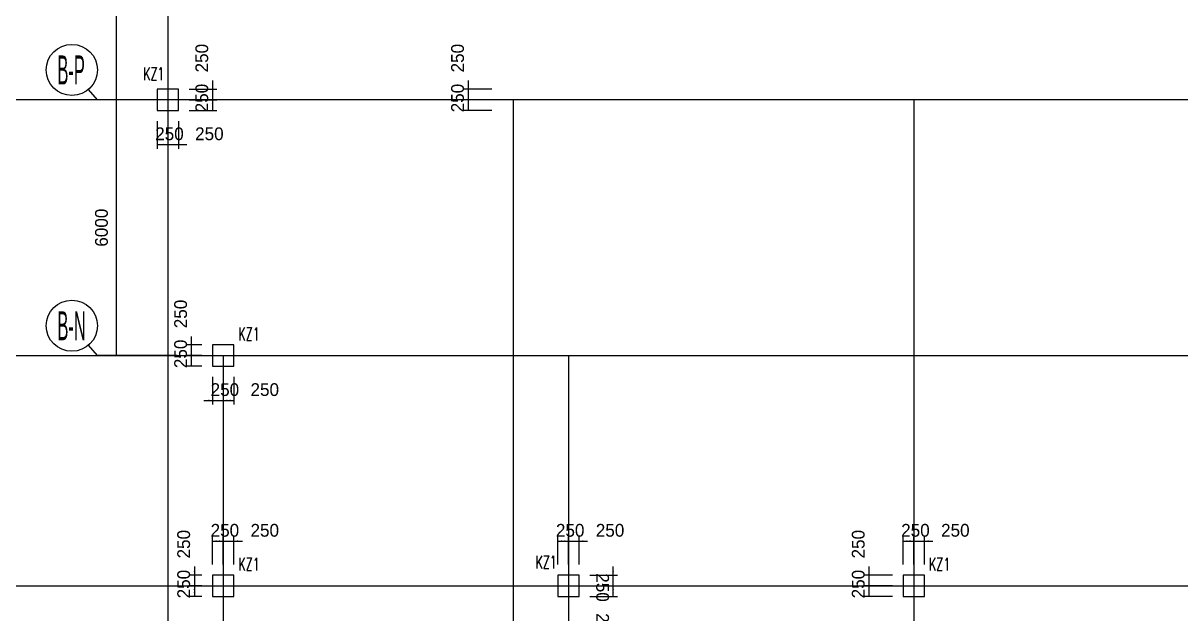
# Model space of a CAD drawing. Extents: x 387171 to 699106, y 11966 to 245688.
# Drawn here: x 495666 to 522824, y 149431 to 163285 of the extents above; entities that cross this region are included whole.
import ezdxf

# ---------------------------------------------------------------- set-up
doc = ezdxf.new("R2010")
doc.units = 0
doc.header["$LTSCALE"] = 100
doc.header["$MEASUREMENT"] = 0
for name, color, linetype in [('COLU', 7, 'Continuous'), ('DIM', 3, 'Continuous'), ('DOTE', 253, 'Continuous'), ('L-AXIS', 3, 'Continuous'), ('NUM', 7, 'Continuous')]:
    doc.layers.add(name, color=color, linetype=linetype)
doc.styles.add('hztxt', font='hztxt')
doc.styles.get("Standard").update_dxf_attribs({"font": 'standard'})
doc.dimstyles.get("Standard").update_dxf_attribs({"dimtxt": 300, "dimasz": 100, "dimexe": 100, "dimexo": 250, "dimgap": 100, "dimtad": 0, "dimtoh": 1, "dimdec": 0, "dimdsep": 46, "dimcen": 0.09, "dimclrt": 7, "dimadec": 0, "dimazin": 0, "dimtfac": 1, "dimtdec": 4, "dimtofl": 0, "dimtmove": 0, "dimatfit": 3, "dimfxl": 1, "dimtolj": 1, "dimtzin": 0, "dimarcsym": 0})

# ---------------------------------------------------------------- blocks, each defined once
blk = doc.blocks.new('*D2955')
at = {"layer": 'L-AXIS', "color": 0, "linetype": 'ByBlock', "lineweight": -2}
for p, q in [((498397, 166888), (497754, 166888)), ((497854, 161488), (497854, 166888)), ((498865, 161488), (497754, 161488))]:
    blk.add_line(p, q, dxfattribs=at)
for points in [[(497854, 166888), (497870, 166788), (497837, 166788)], [(497854, 161488), (497837, 161588), (497870, 161588)]]:
    blk.add_solid(points, dxfattribs=at)
at = {"layer": 'L-AXIS', "color": 7, "linetype": 'Continuous', "lineweight": -2, "insert": (497504, 164188), "char_height": 300, "width": 785, "attachment_point": 5, "rotation": 90, "style": 'hztxt'}
blk.add_mtext('5400', dxfattribs=at)
blk = doc.blocks.new('*D2549')
at = {"layer": 'L-AXIS', "color": 0, "linetype": 'ByBlock', "lineweight": -2}
for p, q in [((498865, 161488), (497754, 161488)), ((497854, 155488), (497854, 161488)), ((498865, 155488), (497754, 155488))]:
    blk.add_line(p, q, dxfattribs=at)
for points in [[(497854, 161488), (497870, 161388), (497837, 161388)], [(497854, 155488), (497837, 155588), (497870, 155588)]]:
    blk.add_solid(points, dxfattribs=at)
at = {"layer": 'L-AXIS', "color": 7, "linetype": 'Continuous', "lineweight": -2, "insert": (497504, 158488), "char_height": 300, "width": 770, "attachment_point": 5, "rotation": 90, "style": 'hztxt'}
blk.add_mtext('6000', dxfattribs=at)
blk = doc.blocks.new('_AXISO')
blk.add_circle((0, 0), 0.5)
blk = doc.blocks.new('*D2938')
at = {"layer": 'DIM', "color": 0, "linetype": 'ByBlock', "lineweight": -2}
for p, q in [((506108, 161938), (506108, 161288)), ((506658, 161738), (506008, 161738)), ((506658, 161488), (506008, 161488))]:
    blk.add_line(p, q, dxfattribs=at)
for points in [[(506108, 161738), (506091, 161838), (506125, 161838)], [(506108, 161488), (506125, 161388), (506091, 161388)]]:
    blk.add_solid(points, dxfattribs=at)
at = {"layer": 'DIM', "color": 7, "linetype": 'Continuous', "lineweight": -2, "insert": (505858, 162464), "char_height": 300, "width": 566.67, "attachment_point": 5, "rotation": 90, "style": 'hztxt'}
blk.add_mtext('250', dxfattribs=at)
blk = doc.blocks.new('*D2901')
at = {"layer": 'DIM', "color": 0, "linetype": 'ByBlock', "lineweight": -2}
for p, q in [((506658, 161488), (506008, 161488)), ((506108, 161488), (506108, 161238)), ((506658, 161238), (506008, 161238))]:
    blk.add_line(p, q, dxfattribs=at)
for points in [[(506108, 161488), (506125, 161388), (506091, 161388)], [(506108, 161238), (506091, 161338), (506125, 161338)]]:
    blk.add_solid(points, dxfattribs=at)
at = {"layer": 'DIM', "color": 7, "linetype": 'Continuous', "lineweight": -2, "insert": (505858, 161528), "char_height": 300, "width": 566.67, "attachment_point": 5, "rotation": 90, "style": 'hztxt'}
blk.add_mtext('250', dxfattribs=at)
blk = doc.blocks.new('*D592')
at = {"layer": 'DIM', "color": 0, "linetype": 'ByBlock', "lineweight": -2}
for p, q in [((500108, 161938), (500108, 161288)), ((499558, 161738), (500208, 161738)), ((499558, 161488), (500208, 161488))]:
    blk.add_line(p, q, dxfattribs=at)
for points in [[(500108, 161738), (500091, 161838), (500125, 161838)], [(500108, 161488), (500125, 161388), (500091, 161388)]]:
    blk.add_solid(points, dxfattribs=at)
at = {"layer": 'DIM', "color": 7, "linetype": 'Continuous', "lineweight": -2, "insert": (499858, 162464), "char_height": 300, "width": 566.67, "attachment_point": 5, "rotation": 90, "style": 'hztxt'}
blk.add_mtext('250', dxfattribs=at)
blk = doc.blocks.new('*D183')
at = {"layer": 'DIM', "color": 0, "linetype": 'ByBlock', "lineweight": -2}
for p, q in [((499558, 161488), (500208, 161488)), ((500108, 161488), (500108, 161238)), ((499558, 161238), (500208, 161238))]:
    blk.add_line(p, q, dxfattribs=at)
for points in [[(500108, 161488), (500125, 161388), (500091, 161388)], [(500108, 161238), (500091, 161338), (500125, 161338)]]:
    blk.add_solid(points, dxfattribs=at)
at = {"layer": 'DIM', "color": 7, "linetype": 'Continuous', "lineweight": -2, "insert": (499858, 161528), "char_height": 300, "width": 566.67, "attachment_point": 5, "rotation": 90, "style": 'hztxt'}
blk.add_mtext('250', dxfattribs=at)
blk = doc.blocks.new('*D2728')
at = {"layer": 'DIM', "color": 0, "linetype": 'ByBlock', "lineweight": -2}
for p, q in [((498808, 160988), (498808, 160338)), ((499058, 160988), (499058, 160338)), ((498808, 160438), (499058, 160438))]:
    blk.add_line(p, q, dxfattribs=at)
for points in [[(498808, 160438), (498908, 160455), (498908, 160421)], [(499058, 160438), (498958, 160421), (498958, 160455)]]:
    blk.add_solid(points, dxfattribs=at)
at = {"layer": 'DIM', "color": 7, "linetype": 'Continuous', "lineweight": -2, "insert": (499098, 160688), "char_height": 300, "width": 566.67, "attachment_point": 5, "style": 'hztxt'}
blk.add_mtext('250', dxfattribs=at)
blk = doc.blocks.new('*D2698')
at = {"layer": 'DIM', "color": 0, "linetype": 'ByBlock', "lineweight": -2}
for p, q in [((499058, 160988), (499058, 160338)), ((499308, 160988), (499308, 160338)), ((498858, 160438), (499508, 160438))]:
    blk.add_line(p, q, dxfattribs=at)
for points in [[(499058, 160438), (498958, 160421), (498958, 160455)], [(499308, 160438), (499408, 160455), (499408, 160421)]]:
    blk.add_solid(points, dxfattribs=at)
at = {"layer": 'DIM', "color": 7, "linetype": 'Continuous', "lineweight": -2, "insert": (500034, 160688), "char_height": 300, "width": 566.67, "attachment_point": 5, "style": 'hztxt'}
blk.add_mtext('250', dxfattribs=at)
blk = doc.blocks.new('*D2889')
at = {"layer": 'DIM', "color": 0, "linetype": 'ByBlock', "lineweight": -2}
for p, q in [((499611, 155938), (499611, 155288)), ((499858, 155738), (499511, 155738)), ((499858, 155488), (499511, 155488))]:
    blk.add_line(p, q, dxfattribs=at)
for points in [[(499611, 155738), (499595, 155838), (499628, 155838)], [(499611, 155488), (499628, 155388), (499595, 155388)]]:
    blk.add_solid(points, dxfattribs=at)
at = {"layer": 'DIM', "color": 7, "linetype": 'Continuous', "lineweight": -2, "insert": (499361, 156464), "char_height": 300, "width": 566.67, "attachment_point": 5, "rotation": 90, "style": 'hztxt'}
blk.add_mtext('250', dxfattribs=at)
blk = doc.blocks.new('*D2501')
at = {"layer": 'DIM', "color": 0, "linetype": 'ByBlock', "lineweight": -2}
for p, q in [((499858, 155488), (499511, 155488)), ((499611, 155488), (499611, 155238)), ((499858, 155238), (499511, 155238))]:
    blk.add_line(p, q, dxfattribs=at)
for points in [[(499611, 155488), (499628, 155388), (499595, 155388)], [(499611, 155238), (499595, 155338), (499628, 155338)]]:
    blk.add_solid(points, dxfattribs=at)
at = {"layer": 'DIM', "color": 7, "linetype": 'Continuous', "lineweight": -2, "insert": (499361, 155528), "char_height": 300, "width": 566.67, "attachment_point": 5, "rotation": 90, "style": 'hztxt'}
blk.add_mtext('250', dxfattribs=at)
blk = doc.blocks.new('*D2018')
at = {"layer": 'DIM', "color": 0, "linetype": 'ByBlock', "lineweight": -2}
for p, q in [((500108, 154988), (500108, 154338)), ((500358, 154988), (500358, 154338)), ((499908, 154438), (500558, 154438))]:
    blk.add_line(p, q, dxfattribs=at)
for points in [[(500108, 154438), (500008, 154421), (500008, 154455)], [(500358, 154438), (500458, 154455), (500458, 154421)]]:
    blk.add_solid(points, dxfattribs=at)
at = {"layer": 'DIM', "color": 7, "linetype": 'Continuous', "lineweight": -2, "insert": (500398, 154688), "char_height": 300, "width": 566.67, "attachment_point": 5, "style": 'hztxt'}
blk.add_mtext('250', dxfattribs=at)
blk = doc.blocks.new('*D1606')
at = {"layer": 'DIM', "color": 0, "linetype": 'ByBlock', "lineweight": -2}
for p, q in [((500358, 154988), (500358, 154338)), ((500608, 154988), (500608, 154338)), ((500358, 154438), (500608, 154438))]:
    blk.add_line(p, q, dxfattribs=at)
for points in [[(500358, 154438), (500458, 154455), (500458, 154421)], [(500608, 154438), (500508, 154421), (500508, 154455)]]:
    blk.add_solid(points, dxfattribs=at)
at = {"layer": 'DIM', "color": 7, "linetype": 'Continuous', "lineweight": -2, "insert": (501334, 154688), "char_height": 300, "width": 566.67, "attachment_point": 5, "style": 'hztxt'}
blk.add_mtext('250', dxfattribs=at)
blk = doc.blocks.new('*D1531')
at = {"layer": 'DIM', "color": 0, "linetype": 'ByBlock', "lineweight": -2}
for p, q in [((499683, 150538), (499683, 149888)), ((499858, 150338), (499583, 150338)), ((499858, 150088), (499583, 150088))]:
    blk.add_line(p, q, dxfattribs=at)
for points in [[(499683, 150338), (499666, 150438), (499699, 150438)], [(499683, 150088), (499699, 149988), (499666, 149988)]]:
    blk.add_solid(points, dxfattribs=at)
at = {"layer": 'DIM', "color": 7, "linetype": 'Continuous', "lineweight": -2, "insert": (499433, 151064), "char_height": 300, "width": 566.67, "attachment_point": 5, "rotation": 90, "style": 'hztxt'}
blk.add_mtext('250', dxfattribs=at)
blk = doc.blocks.new('*D1105')
at = {"layer": 'DIM', "color": 0, "linetype": 'ByBlock', "lineweight": -2}
for p, q in [((499858, 150088), (499583, 150088)), ((499683, 150088), (499683, 149838)), ((499858, 149838), (499583, 149838))]:
    blk.add_line(p, q, dxfattribs=at)
for points in [[(499683, 150088), (499699, 149988), (499666, 149988)], [(499683, 149838), (499666, 149938), (499699, 149938)]]:
    blk.add_solid(points, dxfattribs=at)
at = {"layer": 'DIM', "color": 7, "linetype": 'Continuous', "lineweight": -2, "insert": (499433, 150128), "char_height": 300, "width": 566.67, "attachment_point": 5, "rotation": 90, "style": 'hztxt'}
blk.add_mtext('250', dxfattribs=at)
blk = doc.blocks.new('*D641')
at = {"layer": 'DIM', "color": 0, "linetype": 'ByBlock', "lineweight": -2}
for p, q in [((500108, 150588), (500108, 151238)), ((500108, 151138), (500358, 151138)), ((500358, 150588), (500358, 151238))]:
    blk.add_line(p, q, dxfattribs=at)
for points in [[(500108, 151138), (500208, 151155), (500208, 151121)], [(500358, 151138), (500258, 151121), (500258, 151155)]]:
    blk.add_solid(points, dxfattribs=at)
at = {"layer": 'DIM', "color": 7, "linetype": 'Continuous', "lineweight": -2, "insert": (500398, 151388), "char_height": 300, "width": 566.67, "attachment_point": 5, "style": 'hztxt'}
blk.add_mtext('250', dxfattribs=at)
blk = doc.blocks.new('*D612')
at = {"layer": 'DIM', "color": 0, "linetype": 'ByBlock', "lineweight": -2}
for p, q in [((500158, 151138), (500808, 151138)), ((500358, 150588), (500358, 151238)), ((500608, 150588), (500608, 151238))]:
    blk.add_line(p, q, dxfattribs=at)
for points in [[(500358, 151138), (500258, 151121), (500258, 151155)], [(500608, 151138), (500708, 151155), (500708, 151121)]]:
    blk.add_solid(points, dxfattribs=at)
at = {"layer": 'DIM', "color": 7, "linetype": 'Continuous', "lineweight": -2, "insert": (501334, 151388), "char_height": 300, "width": 566.67, "attachment_point": 5, "style": 'hztxt'}
blk.add_mtext('250', dxfattribs=at)
blk = doc.blocks.new('*D1810')
at = {"layer": 'DIM', "color": 0, "linetype": 'ByBlock', "lineweight": -2}
for p, q in [((508208, 150588), (508208, 151238)), ((508208, 151138), (508458, 151138)), ((508458, 150588), (508458, 151238))]:
    blk.add_line(p, q, dxfattribs=at)
for points in [[(508208, 151138), (508308, 151155), (508308, 151121)], [(508458, 151138), (508358, 151121), (508358, 151155)]]:
    blk.add_solid(points, dxfattribs=at)
at = {"layer": 'DIM', "color": 7, "linetype": 'Continuous', "lineweight": -2, "insert": (508498, 151388), "char_height": 300, "width": 566.67, "attachment_point": 5, "style": 'hztxt'}
blk.add_mtext('250', dxfattribs=at)
blk = doc.blocks.new('*D1770')
at = {"layer": 'DIM', "color": 0, "linetype": 'ByBlock', "lineweight": -2}
for p, q in [((508258, 151138), (508908, 151138)), ((508458, 150588), (508458, 151238)), ((508708, 150588), (508708, 151238))]:
    blk.add_line(p, q, dxfattribs=at)
for points in [[(508458, 151138), (508358, 151121), (508358, 151155)], [(508708, 151138), (508808, 151155), (508808, 151121)]]:
    blk.add_solid(points, dxfattribs=at)
at = {"layer": 'DIM', "color": 7, "linetype": 'Continuous', "lineweight": -2, "insert": (509434, 151388), "char_height": 300, "width": 566.67, "attachment_point": 5, "style": 'hztxt'}
blk.add_mtext('250', dxfattribs=at)
blk = doc.blocks.new('*D1323')
at = {"layer": 'DIM', "color": 0, "linetype": 'ByBlock', "lineweight": -2}
for p, q in [((508958, 150088), (509608, 150088)), ((509508, 149838), (509508, 150088)), ((508958, 149838), (509608, 149838))]:
    blk.add_line(p, q, dxfattribs=at)
for points in [[(509508, 150088), (509525, 149988), (509491, 149988)], [(509508, 149838), (509491, 149938), (509525, 149938)]]:
    blk.add_solid(points, dxfattribs=at)
at = {"layer": 'DIM', "color": 7, "linetype": 'Continuous', "lineweight": -2, "insert": (509258, 149112), "char_height": 300, "width": 566.67, "attachment_point": 5, "rotation": 270, "style": 'hztxt'}
blk.add_mtext('250', dxfattribs=at)
blk = doc.blocks.new('*D1816')
at = {"layer": 'DIM', "color": 0, "linetype": 'ByBlock', "lineweight": -2}
for p, q in [((509508, 149888), (509508, 150538)), ((508958, 150338), (509608, 150338)), ((508958, 150088), (509608, 150088))]:
    blk.add_line(p, q, dxfattribs=at)
for points in [[(509508, 150338), (509491, 150438), (509525, 150438)], [(509508, 150088), (509525, 149988), (509491, 149988)]]:
    blk.add_solid(points, dxfattribs=at)
at = {"layer": 'DIM', "color": 7, "linetype": 'Continuous', "lineweight": -2, "insert": (509258, 150048), "char_height": 300, "width": 566.67, "attachment_point": 5, "rotation": 270, "style": 'hztxt'}
blk.add_mtext('250', dxfattribs=at)
blk = doc.blocks.new('*D41')
at = {"layer": 'DIM', "color": 0, "linetype": 'ByBlock', "lineweight": -2}
for p, q in [((515508, 150538), (515508, 149888)), ((516058, 150338), (515408, 150338)), ((516058, 150088), (515408, 150088))]:
    blk.add_line(p, q, dxfattribs=at)
for points in [[(515508, 150338), (515491, 150438), (515525, 150438)], [(515508, 150088), (515525, 149988), (515491, 149988)]]:
    blk.add_solid(points, dxfattribs=at)
at = {"layer": 'DIM', "color": 7, "linetype": 'Continuous', "lineweight": -2, "insert": (515258, 151064), "char_height": 300, "width": 566.67, "attachment_point": 5, "rotation": 90, "style": 'hztxt'}
blk.add_mtext('250', dxfattribs=at)
blk = doc.blocks.new('*D2962')
at = {"layer": 'DIM', "color": 0, "linetype": 'ByBlock', "lineweight": -2}
for p, q in [((516058, 150088), (515408, 150088)), ((515508, 150088), (515508, 149838)), ((516058, 149838), (515408, 149838))]:
    blk.add_line(p, q, dxfattribs=at)
for points in [[(515508, 150088), (515525, 149988), (515491, 149988)], [(515508, 149838), (515491, 149938), (515525, 149938)]]:
    blk.add_solid(points, dxfattribs=at)
at = {"layer": 'DIM', "color": 7, "linetype": 'Continuous', "lineweight": -2, "insert": (515258, 150128), "char_height": 300, "width": 566.67, "attachment_point": 5, "rotation": 90, "style": 'hztxt'}
blk.add_mtext('250', dxfattribs=at)
blk = doc.blocks.new('*D2563')
at = {"layer": 'DIM', "color": 0, "linetype": 'ByBlock', "lineweight": -2}
for p, q in [((516308, 150588), (516308, 151238)), ((516308, 151138), (516558, 151138)), ((516558, 150588), (516558, 151238))]:
    blk.add_line(p, q, dxfattribs=at)
for points in [[(516308, 151138), (516408, 151155), (516408, 151121)], [(516558, 151138), (516458, 151121), (516458, 151155)]]:
    blk.add_solid(points, dxfattribs=at)
at = {"layer": 'DIM', "color": 7, "linetype": 'Continuous', "lineweight": -2, "insert": (516598, 151388), "char_height": 300, "width": 566.67, "attachment_point": 5, "style": 'hztxt'}
blk.add_mtext('250', dxfattribs=at)
blk = doc.blocks.new('*D2098')
at = {"layer": 'DIM', "color": 0, "linetype": 'ByBlock', "lineweight": -2}
for p, q in [((516358, 151138), (517008, 151138)), ((516558, 150588), (516558, 151238)), ((516808, 150588), (516808, 151238))]:
    blk.add_line(p, q, dxfattribs=at)
for points in [[(516558, 151138), (516458, 151121), (516458, 151155)], [(516808, 151138), (516908, 151155), (516908, 151121)]]:
    blk.add_solid(points, dxfattribs=at)
at = {"layer": 'DIM', "color": 7, "linetype": 'Continuous', "lineweight": -2, "insert": (517534, 151388), "char_height": 300, "width": 566.67, "attachment_point": 5, "style": 'hztxt'}
blk.add_mtext('250', dxfattribs=at)

msp = doc.modelspace()

# ---------------------------------------------------------------- linework, layer by layer
at = {"layer": 'COLU'}
for points in [[(498808.1, 161237.9), (499308.1, 161237.9), (499308.1, 161737.9), (498808.1, 161737.9)], [(500108.1, 155237.9), (500608.1, 155237.9), (500608.1, 155737.9), (500108.1, 155737.9)], [(500108.1, 149837.9), (500608.1, 149837.9), (500608.1, 150337.9), (500108.1, 150337.9)], [(508208.1, 149837.9), (508708.1, 149837.9), (508708.1, 150337.9), (508208.1, 150337.9)], [(516308.1, 149837.9), (516808.1, 149837.9), (516808.1, 150337.9), (516308.1, 150337.9)]]:
    msp.add_lwpolyline(points, close=True, dxfattribs=at)
at = {"layer": 'DOTE'}
for p, q in [((499058.1, 166887.9), (499058.1, 146357.9)), ((532758.1, 161487.9), (490788.5, 161487.9)), ((507158.1, 161487.9), (507158.1, 146357.9)), ((516558.1, 161487.9), (516558.1, 121887.9)), ((491029.4, 155487.9), (604908.1, 155487.9)), ((500358.1, 155487.9), (500358.1, 144687.9)), ((508458.1, 155487.9), (508458.1, 133287.9)), ((491246.2, 150087.9), (605563.5, 150087.9))]:
    msp.add_line(p, q, dxfattribs=at)
at = {"layer": 'L-AXIS'}
for p, q in [((497408.5, 161487.9), (497199, 161732.4)), ((499276.1, 161487.9), (497408.5, 161487.9)), ((497408.5, 155487.9), (497199, 155732.4)), ((499276.1, 155487.9), (497408.5, 155487.9))]:
    msp.add_line(p, q, dxfattribs=at)

# ---------------------------------------------------------------- block references
ref = msp.add_blockref('_AXISO', (496808.5, 162187.9), dxfattribs=dict(at, xscale=1199.999999999997, yscale=1200, rotation=359.9996457873818))
ref.add_attrib('A', 'B-P', (496469.1, 161848.5), dxfattribs={"height": 678.82, "style": 'hztxt', "width": 0.42623})
ref = msp.add_blockref('_AXISO', (496808.5, 156187.9), dxfattribs=dict(at, xscale=1199.999999999997, yscale=1200, rotation=359.9996457873818))
ref.add_attrib('A', 'B-N', (496469.1, 155848.5), dxfattribs={"height": 678.82, "style": 'hztxt', "width": 0.42623})

# ---------------------------------------------------------------- texts
at = {"layer": 'NUM', "color": 200, "width": 0.7}
for p in [(498479.4, 161945.5), (500714.1, 155844), (500714.1, 150444), (507683.8, 150492.1), (516914.1, 150444)]:
    msp.add_text('KZ1', height=300, dxfattribs=at).set_placement(p)

# ---------------------------------------------------------------- dimensions: what is measured, and where the dimension line sits
at = {"layer": 'DIM', "color": 200}
for p1, p2, distance, picture, middle in [((499308.1, 161737.9), (499308.1, 161487.9), 800, '*D592', (499858.1, 161956)), ((506908.1, 161737.9), (506908.1, 161487.9), -800, '*D2938', (505858.1, 161956)), ((499308.1, 161487.9), (499308.1, 161237.9), 800, '*D183', (499858.1, 161019.9)), ((506908.1, 161487.9), (506908.1, 161237.9), -800, '*D2901', (505858.1, 161019.9)), ((498808.1, 161237.9), (499058.1, 161237.9), -800, '*D2728', (498590, 160687.9)), ((499058.1, 161237.9), (499308.1, 161237.9), -800, '*D2698', (499526.1, 160687.9)), ((500108.1, 155737.9), (500108.1, 155487.9), -496.6, '*D2889', (499361.5, 155956)), ((500108.1, 155487.9), (500108.1, 155237.9), -496.6, '*D2501', (499361.5, 155019.9)), ((500108.1, 155237.9), (500358.1, 155237.9), -800, '*D2018', (499890, 154687.9)), ((500358.1, 155237.9), (500608.1, 155237.9), -800, '*D1606', (500826.1, 154687.9)), ((500108.1, 150337.9), (500358.1, 150337.9), 800, '*D641', (499890, 151387.9)), ((500358.1, 150337.9), (500608.1, 150337.9), 800, '*D612', (500826.1, 151387.9)), ((508208.1, 150337.9), (508458.1, 150337.9), 800, '*D1810', (507990, 151387.9)), ((508458.1, 150337.9), (508708.1, 150337.9), 800, '*D1770', (508926.1, 151387.9)), ((516308.1, 150337.9), (516558.1, 150337.9), 800, '*D2563', (516090, 151387.9)), ((516558.1, 150337.9), (516808.1, 150337.9), 800, '*D2098', (517026.1, 151387.9)), ((500108.1, 150337.9), (500108.1, 150087.9), -425.4, '*D1531', (499432.7, 150556)), ((516308.1, 150337.9), (516308.1, 150087.9), -800, '*D41', (515258.1, 150556)), ((508708.1, 150087.9), (508708.1, 150337.9), -800, '*D1816', (509258.1, 150556)), ((500108.1, 150087.9), (500108.1, 149837.9), -425.4, '*D1105', (499432.7, 149619.9)), ((516308.1, 150087.9), (516308.1, 149837.9), -800, '*D2962', (515258.1, 149619.9)), ((508708.1, 149837.9), (508708.1, 150087.9), -800, '*D1323', (509258.1, 149619.9))]:
    dim = msp.add_aligned_dim(p1=p1, p2=p2, distance=distance, dimstyle='Standard', dxfattribs=at)
    dim.commit()
    dim.dimension.update_dxf_attribs({"geometry": picture, "text_midpoint": middle})
at = {"layer": 'L-AXIS'}
for base, p1, p2, picture, middle in [((497853.5, 166887.9), (499115.1, 161487.9), (498647, 166887.9), '*D2955', (497503.5, 164187.9)), ((497853.5, 161487.9), (499115.1, 155487.9), (499115.1, 161487.9), '*D2549', (497503.5, 158487.9))]:
    dim = msp.add_linear_dim(base=base, p1=p1, p2=p2, angle=90, dimstyle='Standard', dxfattribs=at)
    dim.commit()
    dim.dimension.update_dxf_attribs({"geometry": picture, "text_midpoint": middle})

doc.saveas('drawing.dxf')
